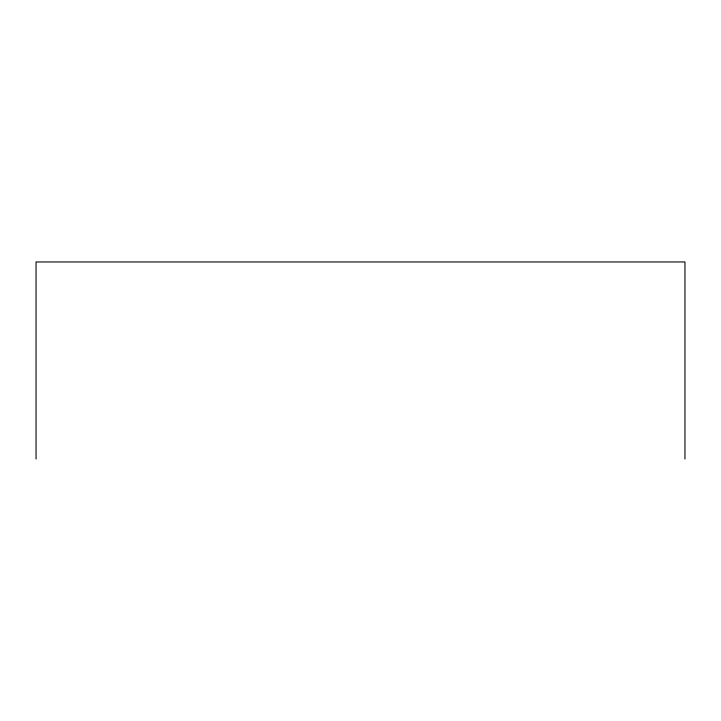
<?xml version="1.0" encoding="UTF-8"?>
<svg xmlns="http://www.w3.org/2000/svg" width="721" height="721" viewBox="0 0 721 721"><rect width="100%" height="100%" fill="white"/><g stroke="black" fill="none" stroke-linecap="round" stroke-linejoin="round"><path stroke-width="1.08" d="M684.95 459.043L684.95 261.957L36.05 261.957L36.05 459.043"/></g></svg>
